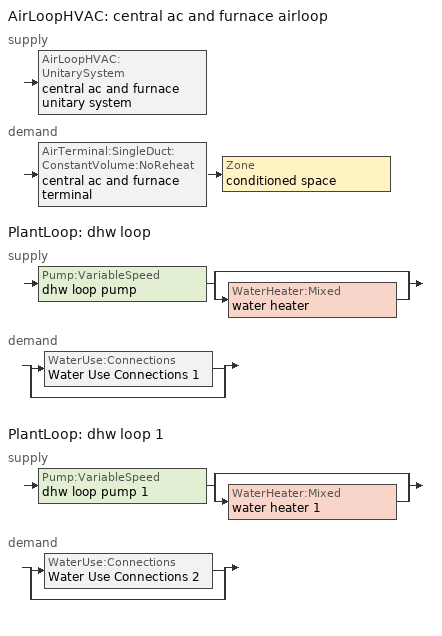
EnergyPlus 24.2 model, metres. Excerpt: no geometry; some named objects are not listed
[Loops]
AirLoopHVAC 'central ac and furnace airloop'
 supply: AirLoopHVAC:UnitarySystem 'central ac and furnace unitary system'
 demand: AirTerminal:SingleDuct:ConstantVolume:NoReheat 'central ac and furnace terminal' > Zone 'conditioned space'
PlantLoop 'dhw loop'
 supply: Pump:VariableSpeed 'dhw loop pump' > split
  | bypass
  | WaterHeater:Mixed 'water heater'
 demand: split
  | WaterUse:Connections 'Water Use Connections 1'
  | bypass
PlantLoop 'dhw loop 1'
 supply: Pump:VariableSpeed 'dhw loop pump 1' > split
  | bypass
  | WaterHeater:Mixed 'water heater 1'
 demand: split
  | WaterUse:Connections 'Water Use Connections 2'
  | bypass
[ZoneControl:Thermostat]
conditioned space Thermostat: Zone or ZoneList=conditioned space; Control Type Schedule=conditioned space Thermostat Schedule; Control 1=conditioned space temperature setpoint; Temperature Difference Between Cutout And Setpoint {deltaC}=0
[ThermostatSetpoint:DualSetpoint]
conditioned space temperature setpoint: Heating Setpoint Temperature Schedule=heating setpoint; Cooling Setpoint Temperature Schedule=cooling setpoint
[AirTerminal:SingleDuct:ConstantVolume:NoReheat]
central ac and furnace terminal: Availability Schedule=Always On Discrete; Maximum Air Flow Rate {m3/s}=1.42717
[AirLoopHVAC:UnitarySystem] Control Type=Load; Controlling Zone or Thermostat Location=conditioned space; Dehumidification Control Type=None; Availability Schedule=Always On Discrete; Fan Placement=BlowThrough; DX Heating Coil Sizing Ratio=1; Use DOAS DX Cooling Coil=No; Minimum Supply Air Temperature {C}=2; Latent Load Control=SensibleOnlyLoadControl; Heating Supply Air Flow Rate Method=SupplyAirFlowRate; No Load Supply Air Flow Rate Method=SupplyAirFlowRate; No Load Supply Air Flow Rate {m3/s}=0; No Load Supply Air Flow Rate Control Set To Low Speed=Yes; Maximum Supply Air Temperature {C}=48.8889; Maximum Outdoor Dry-Bulb Temperature for Supplemental Heater Operation {C}=21; Ancillary On-Cycle Electric Power {W}=0; Ancillary Off-Cycle Electric Power {W}=0
Name | Supply Fan | Supply Air Fan Operating Mode Schedule | Heating Coil | Cooling Supply Air Flow Rate Method | Heating Supply Air Flow Rate {m3/s} | Cooling Coil | Cooling Supply Air Flow Rate {m3/s}
unit heater unitary system | unit heater supply fan | unit heater auto fan schedule | unit heater htg coil | None | 0.00141584
unit heater unitary system 1 | unit heater supply fan 1 | unit heater auto fan schedule 1 | unit heater htg coil 1 | None | 0.00141584
central ac and furnace unitary system | central ac and furnace supply fan | central ac and furnace auto fan schedule | central ac and furnace htg coil | SupplyAirFlowRate | 1.42717 | central ac and furnace clg coil | 0.658367
[Fan:SystemModel] Availability Schedule=Always On Discrete; Speed Control Method=Discrete; Electric Power Minimum Flow Rate Fraction=0.2; Design Pressure Rise {Pa}=500; Motor Efficiency=1; Motor In Air Stream Fraction=1; Design Electric Power Consumption {W}=Autosize; Design Power Sizing Method=PowerPerFlow; Electric Power Per Unit Flow Rate Per Unit Pressure {W/((m3/s)-Pa)}=1.66667; Fan Total Efficiency=0.7; Motor Loss Radiative Fraction=0
Name | Design Maximum Air Flow Rate {m3/s} | Electric Power Per Unit Flow Rate {W/(m3/s)} | Number of Speeds | Speed Flow Fraction 1 | Speed Electric Power Fraction 1 | Speed Flow Fraction 2 | Speed Electric Power Fraction 2
unit heater supply fan; unit heater supply fan 1 | 0.00141584 | 1e-06 | 1 | 1 | 1
central ac and furnace supply fan | 1.42717 | 1059.44 | 2 | 0.46131 | 0.09817 | 1 | 1
[Coil:Heating:Fuel] Availability Schedule=Always On Discrete; On Cycle Parasitic Electric Load {W}=0
Name | Fuel Type | Burner Efficiency | Nominal Capacity {W} | Off Cycle Parasitic Fuel Load {W}
unit heater htg coil | OtherFuel1 | 0.3 | 0.293071 | 0
unit heater htg coil 1 | NaturalGas | 0.56 | 0.293071 | 0
central ac and furnace htg coil | NaturalGas | 0.76 | 43400 | 292.825
[Zone equipment]
conditioned space: central ac and furnace terminal, unit heater unitary system, unit heater unitary system 1
[AirLoopHVAC]
central ac and furnace airloop: Design Supply Air Flow Rate {m3/s}=1.42717; Design Return Air Flow Fraction of Supply Air Flow=1
[Sizing:System]
central ac and furnace airloop: Type of Load to Size On=Sensible; Design Outdoor Air Flow Rate {m3/s}=Autosize; Central Heating Maximum System Air Flow Ratio=0.3; Preheat Design Temperature {C}=7; Preheat Design Humidity Ratio {kgWater/kgDryAir}=0.008; Precool Design Temperature {C}=12.8; Precool Design Humidity Ratio {kgWater/kgDryAir}=0.008; Central Cooling Design Supply Air Temperature {C}=12.8; Central Heating Design Supply Air Temperature {C}=16.7; Type of Zone Sum to Use=NonCoincident; 100% Outdoor Air in Cooling=Yes; 100% Outdoor Air in Heating=Yes; Central Cooling Design Supply Air Humidity Ratio {kgWater/kgDryAir}=0.0085; Central Heating Design Supply Air Humidity Ratio {kgWater/kgDryAir}=0.008; Cooling Supply Air Flow Rate Method=DesignDay; Cooling Supply Air Flow Rate {m3/s}=0; Cooling Supply Air Flow Rate Per Floor Area {m3/s-m2}=0.00996765; Cooling Fraction of Autosized Cooling Supply Air Flow Rate=1; Cooling Supply Air Flow Rate Per Unit Cooling Capacity {m3/s-W}=3.94755e-05; Heating Supply Air Flow Rate Method=DesignDay; Heating Supply Air Flow Rate {m3/s}=0; Heating Supply Air Flow Rate Per Floor Area {m3/s-m2}=0.00996765; Heating Fraction of Autosized Heating Supply Air Flow Rate=1; Heating Fraction of Autosized Cooling Supply Air Flow Rate=1; Heating Supply Air Flow Rate Per Unit Heating Capacity {m3/s-W}=3.15882e-05; System Outdoor Air Method=ZoneSum; Zone Maximum Outdoor Air Fraction=1; Cooling Design Capacity Method=CoolingDesignCapacity; Cooling Design Capacity {W}=Autosize; Cooling Design Capacity Per Floor Area {W/m2}=234.7; Fraction of Autosized Cooling Design Capacity=1; Heating Design Capacity Method=HeatingDesignCapacity; Heating Design Capacity {W}=Autosize; Heating Design Capacity Per Floor Area {W/m2}=157; Fraction of Autosized Heating Design Capacity=1; Central Cooling Capacity Control Method=OnOff; Occupant Diversity=Autosize
[AvailabilityManager:Scheduled]
central ac and furnace airloop Availability Manager: Schedule=Always On Discrete
[Coil:Cooling:DX:SingleSpeed]
central ac and furnace clg coil: Availability Schedule=Always On Discrete; Gross Rated Total Cooling Capacity {W}=12611.7; Gross Rated Sensible Heat Ratio=0.759906; Gross Rated Cooling COP {W/W}=2.9626; Rated Air Flow Rate {m3/s}=0.648975; Rated Evaporator Fan Power Per Volume Flow Rate 2017 {W/(m3/s)}=773.3; Rated Evaporator Fan Power Per Volume Flow Rate 2023 {W/(m3/s)}=934.4; Total Cooling Capacity Function of Temperature Curve=Cool-CAP-fT1; Total Cooling Capacity Function of Flow Fraction Curve=Cool-CAP-fFF1; Energy Input Ratio Function of Temperature Curve=Cool-EIR-fT1; Energy Input Ratio Function of Flow Fraction Curve=Cool-EIR-fFF1; Part Load Fraction Correlation Curve=Cool-PLF-fPLR1; Minimum Outdoor Dry-Bulb Temperature for Compressor Operation {C}=-25; Nominal Time for Condensate Removal to Begin {s}=1000; Ratio of Initial Moisture Evaporation Rate and Steady State Latent Capacity=1.5; Maximum Cycling Rate {cycles/hr}=3; Latent Capacity Time Constant {s}=45; Condenser Type=AirCooled; Evaporative Condenser Effectiveness=0.9; Evaporative Condenser Air Flow Rate {m3/s}=Autosize; Evaporative Condenser Pump Rated Power Consumption {W}=Autosize; Crankcase Heater Capacity {W}=50; Maximum Outdoor Dry-Bulb Temperature for Crankcase Heater Operation {C}=10; Basin Heater Capacity {W/K}=0; Basin Heater Setpoint Temperature {C}=2
[PlantLoop] Fluid Type=Water; Maximum Loop Temperature {C}=100; Minimum Loop Temperature {C}=0; Maximum Loop Flow Rate {m3/s}=0.01; Minimum Loop Flow Rate {m3/s}=0; Plant Loop Volume {m3}=0.003; Load Distribution Scheme=Optimal; Plant Loop Demand Calculation Scheme=SingleSetpoint; Common Pipe Simulation=None
Name | Plant Equipment Operation Scheme
dhw loop | dhw loop Operation Schemes
dhw loop 1 | dhw loop 1 Operation Schemes
[Sizing:Plant] Loop Type=Heating; Design Loop Exit Temperature {C}=56; Loop Design Temperature Difference {deltaC}=5.55556; Sizing Option=NonCoincident; Zone Timesteps in Averaging Window=1; Coincident Sizing Factor Mode=None
dhw loop; dhw loop 1
[Pump:VariableSpeed] Design Maximum Flow Rate {m3/s}=0.01; Design Pump Head {Pa}=1; Design Power Consumption {W}=0; Motor Efficiency=0.85; Fraction of Motor Inefficiencies to Fluid Stream=0; Coefficient 1 of the Part Load Performance Curve=0; Coefficient 2 of the Part Load Performance Curve=1; Coefficient 3 of the Part Load Performance Curve=0; Coefficient 4 of the Part Load Performance Curve=0; Design Minimum Flow Rate {m3/s}=0; Pump Control Type=Intermittent; Skin Loss Radiative Fraction=0.5; Design Power Sizing Method=PowerPerFlowPerPressure; Design Electric Power per Unit Flow Rate {W/(m3/s)}=348701.1; Design Shaft Power per Unit Flow Rate per Unit Head {W/((m3/s)-Pa)}=1.28205; Design Minimum Flow Rate Fraction=0
dhw loop pump; dhw loop pump 1
[WaterHeater:Mixed] Tank Volume {m3}=0.143846; Deadband Temperature Difference {deltaC}=2; Maximum Temperature Limit {C}=99; Heater Control Type=Cycle; Heater Maximum Capacity {W}=10550.6; Heater Minimum Capacity {W}=0; Heater Ignition Minimum Flow Rate {m3/s}=0; Heater Ignition Delay {s}=0; Heater Fuel Type=NaturalGas; Heater Thermal Efficiency=0.765834; Off Cycle Parasitic Fuel Consumption Rate {W}=0; Off Cycle Parasitic Fuel Type=Electricity; Off Cycle Parasitic Heat Fraction to Tank=0; On Cycle Parasitic Fuel Consumption Rate {W}=0; On Cycle Parasitic Fuel Type=Electricity; On Cycle Parasitic Heat Fraction to Tank=0; Ambient Temperature Indicator=Zone; Ambient Temperature Zone=conditioned space; Off Cycle Loss Coefficient to Ambient Temperature {W/K}=5.10624; Off Cycle Loss Fraction to Zone=0.64; On Cycle Loss Coefficient to Ambient Temperature {W/K}=5.10624; On Cycle Loss Fraction to Zone=1; Use Side Effectiveness=1; Source Side Effectiveness=1; Use Side Design Flow Rate {m3/s}=Autosize; Source Side Design Flow Rate {m3/s}=Autosize; Indirect Water Heating Recovery Time {hr}=1.5; Source Side Flow Control Mode=IndirectHeatPrimarySetpoint
Name | Setpoint Temperature Schedule
water heater | water heater setpoint
water heater 1 | water heater setpoint 1
[WaterHeater:Sizing] Design Mode=PeakDraw; Time Storage Can Meet Peak Draw {hr}=0.538503; Time for Tank Recovery {hr}=0; Nominal Tank Volume for Autosizing Plant Connections {m3}=1
water heater; water heater 1
[SetpointManager:Scheduled] Control Variable=Temperature
Name | Schedule
Setpoint Manager Scheduled 1 | dhw temp
Setpoint Manager Scheduled 2 | dhw temp 1
[WaterUse:Connections] Drain Water Heat Exchanger Type=None; Drain Water Heat Exchanger Destination=Plant
Name | Water Use Equipment Name 1 | Water Use Equipment Name 2 | Water Use Equipment Name 3 | Water Use Equipment Name 4
Water Use Connections 1 | dhw fixtures | dhw distribution waste | clothes washer | dishwasher
Water Use Connections 2 | dhw fixtures 1 | dhw distribution waste 1 | clothes washer 1 | dishwasher 1
[WaterUse:Equipment]
Name | Peak Flow Rate {m3/s} | Flow Rate Fraction Schedule | Target Temperature Schedule
dhw fixtures | 3.31327e-06 | dhw fixtures schedule | mixed water temperature schedule
dhw distribution waste | 1.00444e-06 | dhw fixtures schedule | mixed water temperature schedule
clothes washer | 7.27439e-07 | clothes washer schedule
dishwasher | 2.18154e-07 | dishwasher schedule
dhw fixtures 1 | 1.10442e-06 | dhw fixtures schedule | mixed water temperature schedule
dhw distribution waste 1 | 3.34814e-07 | dhw fixtures schedule | mixed water temperature schedule
clothes washer 1 | 2.4248e-07 | clothes washer schedule
dishwasher 1 | 7.27179e-08 | dishwasher schedule
[PlantEquipmentOperationSchemes] Control Scheme Object Type 1=PlantEquipmentOperation:HeatingLoad; Control Scheme Schedule Name 1=Always On Discrete
Name | Control Scheme Name 1
dhw loop Operation Schemes | dhw loop Heating Operation Scheme
dhw loop 1 Operation Schemes | dhw loop 1 Heating Operation Scheme
[PlantEquipmentOperation:HeatingLoad] Load Range Lower Limit 1 {W}=0; Load Range Upper Limit 1 {W}=1000000000
Name | Range Equipment List Name 1
dhw loop Heating Operation Scheme | dhw loop Heating Equipment List
dhw loop 1 Heating Operation Scheme | dhw loop 1 Heating Equipment List
[PlantEquipmentList]
dhw loop Heating Equipment List: WaterHeater:Mixed, water heater
dhw loop 1 Heating Equipment List: WaterHeater:Mixed, water heater 1
[EnergyManagementSystem:GlobalVariable]
central_ac_and_furnace_airloop_Fan_RTF
infil_program_Qfan
infil_program_Qinf
natural_vent_program_Qnv
natural_vent_program_Qwhf
[EnergyManagementSystem:InternalVariable]
central_ac_and_furnace_airloop_max_sup_fan_mfr: Internal Data Index Key=central ac and furnace supply fan; Internal Data Type=Fan Maximum Mass Flow Rate
[EnergyManagementSystem:Sensor]
Name | Output:Variable or Output:Meter Index Key | Output:Variable or Output:Meter
airflow_gain | infil flow | Infiltration Sensible Heat Gain Energy
airflow_gain_1 | natural vent flow | Infiltration Sensible Heat Gain Energy
airflow_gain_2 | whole house fan flow | Infiltration Sensible Heat Gain Energy
airflow_loss | infil flow | Infiltration Sensible Heat Loss Energy
airflow_loss_1 | natural vent flow | Infiltration Sensible Heat Loss Energy
airflow_loss_2 | whole house fan flow | Infiltration Sensible Heat Loss Energy
central_ac_and_furnace_airloop_Fan_RTF_s | central ac and furnace supply fan | Fan Runtime Fraction Speed 1
central_ac_and_furnace_airloop_Fan_RTF_s_1 | central ac and furnace supply fan | Fan Runtime Fraction Speed 2
central_ac_and_furnace_clg_coil_s | central ac and furnace clg coil | Cooling Coil Total Cooling Energy
central_ac_and_furnace_htg_coil_s | central ac and furnace htg coil | Heating Coil Heating Energy
central_ac_and_furnace_supply_fan_s; central_ac_and_furnace_supply_fan_s_1 | central ac and furnace supply fan | Fan Electricity Energy
clg_load_cond |  | Cooling:EnergyTransfer:Zone:CONDITIONED SPACE
clg_sp_s; clg_sp_s_1 | cooling setpoint | Schedule Value
clothes_dryer_exhaust_0_sch_s | clothes dryer exhaust 0 schedule | Schedule Value
conditioned_space_clg_unmet_s | conditioned space | Zone Cooling Setpoint Not Met Time
conditioned_space_htg_unmet_s | conditioned space | Zone Heating Setpoint Not Met Time
cool_season | cooling season schedule | Schedule Value
dhw_loss | water heater | Water Heater Heat Loss Energy
dhw_loss_1 | water heater 1 | Water Heater Heat Loss Energy
dhw_rtf | water heater | Water Heater Runtime Fraction
dhw_rtf_1 | water heater 1 | Water Heater Runtime Fraction
fridge_tin_s; tin_s; tin_s_1 | conditioned space | Zone Mean Air Temperature
htg_load_cond |  | Heating:EnergyTransfer:Zone:CONDITIONED SPACE
htg_sp_s; htg_sp_s_1 | heating setpoint | Schedule Value
ig_ee_conv | clothes dryer | Electric Equipment Convective Heating Energy
ig_ee_conv_1 | clothes washer | Electric Equipment Convective Heating Energy
ig_ee_conv_2 | cooking range | Electric Equipment Convective Heating Energy
ig_ee_conv_3 | dishwasher | Electric Equipment Convective Heating Energy
ig_ee_conv_4 | fridge | Electric Equipment Convective Heating Energy
ig_ee_conv_5 | misc plug loads | Electric Equipment Convective Heating Energy
ig_ee_conv_6 | whole house fan | Electric Equipment Convective Heating Energy
ig_ee_rad | clothes dryer | Electric Equipment Radiant Heating Energy
ig_ee_rad_1 | clothes washer | Electric Equipment Radiant Heating Energy
ig_ee_rad_2 | cooking range | Electric Equipment Radiant Heating Energy
ig_ee_rad_3 | dishwasher | Electric Equipment Radiant Heating Energy
ig_ee_rad_4 | fridge | Electric Equipment Radiant Heating Energy
ig_ee_rad_5 | misc plug loads | Electric Equipment Radiant Heating Energy
ig_ee_rad_6 | whole house fan | Electric Equipment Radiant Heating Energy
ig_lgt_conv | interior lighting | Lights Convective Heating Energy
ig_lgt_rad | interior lighting | Lights Radiant Heating Energy
ig_lgt_vis | interior lighting | Lights Visible Radiation Heating Energy
ig_oe_conv | clothes dryer 1 | Other Equipment Convective Heating Energy
ig_oe_conv_1 | cooking range 1 | Other Equipment Convective Heating Energy
ig_oe_conv_2 | general water use latent | Other Equipment Convective Heating Energy
ig_oe_conv_3 | general water use sensible | Other Equipment Convective Heating Energy
ig_oe_conv_4 | water heater energy adjustment1 | Other Equipment Convective Heating Energy
ig_oe_conv_5 | water heater energy adjustment2 | Other Equipment Convective Heating Energy
ig_oe_rad | clothes dryer 1 | Other Equipment Radiant Heating Energy
ig_oe_rad_1 | cooking range 1 | Other Equipment Radiant Heating Energy
ig_oe_rad_2 | general water use latent | Other Equipment Radiant Heating Energy
ig_oe_rad_3 | general water use sensible | Other Equipment Radiant Heating Energy
ig_oe_rad_4 | water heater energy adjustment1 | Other Equipment Radiant Heating Energy
ig_oe_rad_5 | water heater energy adjustment2 | Other Equipment Radiant Heating Energy
ig_ppl_conv | occupants | People Convective Heating Energy
ig_ppl_rad | occupants | People Radiant Heating Energy
im_conv | furniture mass conditioned space 1 | Surface Inside Face Convection Heat Gain Energy
im_conv_1 | partition wall mass | Surface Inside Face Convection Heat Gain Energy
im_ig | furniture mass conditioned space 1 | Surface Inside Face Internal Gains Radiation Heat Gain Energy
im_ig_1 | partition wall mass | Surface Inside Face Internal Gains Radiation Heat Gain Energy
im_lgt | furniture mass conditioned space 1 | Surface Inside Face Lights Radiation Heat Gain Energy
im_lgt_1 | partition wall mass | Surface Inside Face Lights Radiation Heat Gain Energy
im_sol | furniture mass conditioned space 1 | Surface Inside Face Solar Radiation Heat Gain Energy
im_sol_1 | partition wall mass | Surface Inside Face Solar Radiation Heat Gain Energy
im_surf | furniture mass conditioned space 1 | Surface Inside Face Net Surface Thermal Radiation Heat Gain Energy
im_surf_1 | partition wall mass | Surface Inside Face Net Surface Thermal Radiation Heat Gain Energy
mech_vent_bath_fan_0_sch_s | mech vent bath fan 0 schedule | Schedule Value
mech_vent_bath_fan_1_sch_s | mech vent bath fan 1 schedule | Schedule Value
mech_vent_range_fan_0_sch_s | mech vent range fan 0 schedule | Schedule Value
mv_conv | mech vent bath fan 0 | Electric Equipment Convective Heating Energy
mv_conv_1 | mech vent bath fan 1 | Electric Equipment Convective Heating Energy
mv_conv_2 | mech vent house fan | Electric Equipment Convective Heating Energy
mv_conv_3 | mech vent house fan cfis | Electric Equipment Convective Heating Energy
mv_conv_4 | mech vent range fan 0 | Electric Equipment Convective Heating Energy
mv_conv_5 | mech vent house fan latent load | Other Equipment Convective Heating Energy
mv_conv_6 | mech vent house fan sensible load | Other Equipment Convective Heating Energy
mv_rad | mech vent bath fan 0 | Electric Equipment Radiant Heating Energy
mv_rad_1 | mech vent bath fan 1 | Electric Equipment Radiant Heating Energy
mv_rad_2 | mech vent house fan | Electric Equipment Radiant Heating Energy
mv_rad_3 | mech vent house fan cfis | Electric Equipment Radiant Heating Energy
mv_rad_4 | mech vent range fan 0 | Electric Equipment Radiant Heating Energy
mv_rad_5 | mech vent house fan latent load | Other Equipment Radiant Heating Energy
mv_rad_6 | mech vent house fan sensible load | Other Equipment Radiant Heating Energy
natural_vent_s | natural vent schedule | Schedule Value
out_pb_s |  | Site Outdoor Air Barometric Pressure
out_wt_s |  | Site Outdoor Air Humidity Ratio
site_vw_s |  | Site Wind Speed
ss_back_out | Window1 | Surface Window Shortwave from Zone Back Out Window Heat Transfer Rate
ss_back_out_1 | Window10 | Surface Window Shortwave from Zone Back Out Window Heat Transfer Rate
ss_back_out_10 | Window22 | Surface Window Shortwave from Zone Back Out Window Heat Transfer Rate
ss_back_out_11 | Window23 | Surface Window Shortwave from Zone Back Out Window Heat Transfer Rate
ss_back_out_12 | Window25 | Surface Window Shortwave from Zone Back Out Window Heat Transfer Rate
ss_back_out_13 | Window27 | Surface Window Shortwave from Zone Back Out Window Heat Transfer Rate
ss_back_out_14 | Window28 | Surface Window Shortwave from Zone Back Out Window Heat Transfer Rate
ss_back_out_15 | Window29 | Surface Window Shortwave from Zone Back Out Window Heat Transfer Rate
ss_back_out_16 | Window3 | Surface Window Shortwave from Zone Back Out Window Heat Transfer Rate
ss_back_out_17 | Window30 | Surface Window Shortwave from Zone Back Out Window Heat Transfer Rate
ss_back_out_18 | Window31 | Surface Window Shortwave from Zone Back Out Window Heat Transfer Rate
ss_back_out_19 | Window32 | Surface Window Shortwave from Zone Back Out Window Heat Transfer Rate
ss_back_out_2 | Window11 | Surface Window Shortwave from Zone Back Out Window Heat Transfer Rate
ss_back_out_20 | Window33 | Surface Window Shortwave from Zone Back Out Window Heat Transfer Rate
ss_back_out_21 | Window34 | Surface Window Shortwave from Zone Back Out Window Heat Transfer Rate
ss_back_out_22 | Window36 | Surface Window Shortwave from Zone Back Out Window Heat Transfer Rate
ss_back_out_23 | Window37 | Surface Window Shortwave from Zone Back Out Window Heat Transfer Rate
ss_back_out_24 | Window38 | Surface Window Shortwave from Zone Back Out Window Heat Transfer Rate
ss_back_out_25 | Window4 | Surface Window Shortwave from Zone Back Out Window Heat Transfer Rate
ss_back_out_26 | Window40 | Surface Window Shortwave from Zone Back Out Window Heat Transfer Rate
ss_back_out_27 | Window42 | Surface Window Shortwave from Zone Back Out Window Heat Transfer Rate
ss_back_out_28 | Window44 | Surface Window Shortwave from Zone Back Out Window Heat Transfer Rate
ss_back_out_29 | Window45 | Surface Window Shortwave from Zone Back Out Window Heat Transfer Rate
ss_back_out_3 | Window14 | Surface Window Shortwave from Zone Back Out Window Heat Transfer Rate
ss_back_out_30 | Window47 | Surface Window Shortwave from Zone Back Out Window Heat Transfer Rate
ss_back_out_31 | Window48 | Surface Window Shortwave from Zone Back Out Window Heat Transfer Rate
ss_back_out_32 | Window49 | Surface Window Shortwave from Zone Back Out Window Heat Transfer Rate
ss_back_out_33 | Window5 | Surface Window Shortwave from Zone Back Out Window Heat Transfer Rate
ss_back_out_34 | Window50 | Surface Window Shortwave from Zone Back Out Window Heat Transfer Rate
ss_back_out_35 | Window7 | Surface Window Shortwave from Zone Back Out Window Heat Transfer Rate
ss_back_out_36 | Window8 | Surface Window Shortwave from Zone Back Out Window Heat Transfer Rate
ss_back_out_37 | Window9 | Surface Window Shortwave from Zone Back Out Window Heat Transfer Rate
ss_back_out_4 | Window15 | Surface Window Shortwave from Zone Back Out Window Heat Transfer Rate
ss_back_out_5 | Window16 | Surface Window Shortwave from Zone Back Out Window Heat Transfer Rate
ss_back_out_6 | Window17 | Surface Window Shortwave from Zone Back Out Window Heat Transfer Rate
ss_back_out_7 | Window18 | Surface Window Shortwave from Zone Back Out Window Heat Transfer Rate
ss_back_out_8 | Window19 | Surface Window Shortwave from Zone Back Out Window Heat Transfer Rate
ss_back_out_9 | Window21 | Surface Window Shortwave from Zone Back Out Window Heat Transfer Rate
ss_conv | Door1 | Surface Inside Face Convection Heat Gain Energy
ss_conv_1 | Window1 | Surface Inside Face Convection Heat Gain Energy
ss_conv_10 | Window21 | Surface Inside Face Convection Heat Gain Energy
ss_conv_11 | Window22 | Surface Inside Face Convection Heat Gain Energy
ss_conv_12 | Window23 | Surface Inside Face Convection Heat Gain Energy
ss_conv_13 | Window25 | Surface Inside Face Convection Heat Gain Energy
ss_conv_14 | Window27 | Surface Inside Face Convection Heat Gain Energy
ss_conv_15 | Window28 | Surface Inside Face Convection Heat Gain Energy
ss_conv_16 | Window29 | Surface Inside Face Convection Heat Gain Energy
ss_conv_17 | Window3 | Surface Inside Face Convection Heat Gain Energy
ss_conv_18 | Window30 | Surface Inside Face Convection Heat Gain Energy
ss_conv_19 | Window31 | Surface Inside Face Convection Heat Gain Energy
ss_conv_2 | Window10 | Surface Inside Face Convection Heat Gain Energy
ss_conv_20 | Window32 | Surface Inside Face Convection Heat Gain Energy
ss_conv_21 | Window33 | Surface Inside Face Convection Heat Gain Energy
ss_conv_22 | Window34 | Surface Inside Face Convection Heat Gain Energy
ss_conv_23 | Window36 | Surface Inside Face Convection Heat Gain Energy
ss_conv_24 | Window37 | Surface Inside Face Convection Heat Gain Energy
ss_conv_25 | Window38 | Surface Inside Face Convection Heat Gain Energy
ss_conv_26 | Window4 | Surface Inside Face Convection Heat Gain Energy
ss_conv_27 | Window40 | Surface Inside Face Convection Heat Gain Energy
ss_conv_28 | Window42 | Surface Inside Face Convection Heat Gain Energy
ss_conv_29 | Window44 | Surface Inside Face Convection Heat Gain Energy
ss_conv_3 | Window11 | Surface Inside Face Convection Heat Gain Energy
ss_conv_30 | Window45 | Surface Inside Face Convection Heat Gain Energy
ss_conv_31 | Window47 | Surface Inside Face Convection Heat Gain Energy
ss_conv_32 | Window48 | Surface Inside Face Convection Heat Gain Energy
ss_conv_33 | Window49 | Surface Inside Face Convection Heat Gain Energy
ss_conv_34 | Window5 | Surface Inside Face Convection Heat Gain Energy
ss_conv_35 | Window50 | Surface Inside Face Convection Heat Gain Energy
ss_conv_36 | Window7 | Surface Inside Face Convection Heat Gain Energy
ss_conv_37 | Window8 | Surface Inside Face Convection Heat Gain Energy
ss_conv_38 | Window9 | Surface Inside Face Convection Heat Gain Energy
ss_conv_4 | Window14 | Surface Inside Face Convection Heat Gain Energy
ss_conv_5 | Window15 | Surface Inside Face Convection Heat Gain Energy
ss_conv_6 | Window16 | Surface Inside Face Convection Heat Gain Energy
ss_conv_7 | Window17 | Surface Inside Face Convection Heat Gain Energy
ss_conv_8 | Window18 | Surface Inside Face Convection Heat Gain Energy
ss_conv_9 | Window19 | Surface Inside Face Convection Heat Gain Energy
ss_ig | Door1 | Surface Inside Face Internal Gains Radiation Heat Gain Energy
ss_ig_1 | Window1 | Surface Inside Face Internal Gains Radiation Heat Gain Energy
ss_ig_10 | Window21 | Surface Inside Face Internal Gains Radiation Heat Gain Energy
ss_ig_11 | Window22 | Surface Inside Face Internal Gains Radiation Heat Gain Energy
ss_ig_12 | Window23 | Surface Inside Face Internal Gains Radiation Heat Gain Energy
ss_ig_13 | Window25 | Surface Inside Face Internal Gains Radiation Heat Gain Energy
ss_ig_14 | Window27 | Surface Inside Face Internal Gains Radiation Heat Gain Energy
ss_ig_15 | Window28 | Surface Inside Face Internal Gains Radiation Heat Gain Energy
ss_ig_16 | Window29 | Surface Inside Face Internal Gains Radiation Heat Gain Energy
ss_ig_17 | Window3 | Surface Inside Face Internal Gains Radiation Heat Gain Energy
ss_ig_18 | Window30 | Surface Inside Face Internal Gains Radiation Heat Gain Energy
ss_ig_19 | Window31 | Surface Inside Face Internal Gains Radiation Heat Gain Energy
ss_ig_2 | Window10 | Surface Inside Face Internal Gains Radiation Heat Gain Energy
ss_ig_20 | Window32 | Surface Inside Face Internal Gains Radiation Heat Gain Energy
ss_ig_21 | Window33 | Surface Inside Face Internal Gains Radiation Heat Gain Energy
ss_ig_22 | Window34 | Surface Inside Face Internal Gains Radiation Heat Gain Energy
ss_ig_23 | Window36 | Surface Inside Face Internal Gains Radiation Heat Gain Energy
ss_ig_24 | Window37 | Surface Inside Face Internal Gains Radiation Heat Gain Energy
ss_ig_25 | Window38 | Surface Inside Face Internal Gains Radiation Heat Gain Energy
ss_ig_26 | Window4 | Surface Inside Face Internal Gains Radiation Heat Gain Energy
ss_ig_27 | Window40 | Surface Inside Face Internal Gains Radiation Heat Gain Energy
ss_ig_28 | Window42 | Surface Inside Face Internal Gains Radiation Heat Gain Energy
ss_ig_29 | Window44 | Surface Inside Face Internal Gains Radiation Heat Gain Energy
ss_ig_3 | Window11 | Surface Inside Face Internal Gains Radiation Heat Gain Energy
ss_ig_30 | Window45 | Surface Inside Face Internal Gains Radiation Heat Gain Energy
ss_ig_31 | Window47 | Surface Inside Face Internal Gains Radiation Heat Gain Energy
ss_ig_32 | Window48 | Surface Inside Face Internal Gains Radiation Heat Gain Energy
ss_ig_33 | Window49 | Surface Inside Face Internal Gains Radiation Heat Gain Energy
ss_ig_34 | Window5 | Surface Inside Face Internal Gains Radiation Heat Gain Energy
ss_ig_35 | Window50 | Surface Inside Face Internal Gains Radiation Heat Gain Energy
ss_ig_36 | Window7 | Surface Inside Face Internal Gains Radiation Heat Gain Energy
ss_ig_37 | Window8 | Surface Inside Face Internal Gains Radiation Heat Gain Energy
ss_ig_38 | Window9 | Surface Inside Face Internal Gains Radiation Heat Gain Energy
ss_ig_4 | Window14 | Surface Inside Face Internal Gains Radiation Heat Gain Energy
ss_ig_5 | Window15 | Surface Inside Face Internal Gains Radiation Heat Gain Energy
ss_ig_6 | Window16 | Surface Inside Face Internal Gains Radiation Heat Gain Energy
ss_ig_7 | Window17 | Surface Inside Face Internal Gains Radiation Heat Gain Energy
ss_ig_8 | Window18 | Surface Inside Face Internal Gains Radiation Heat Gain Energy
ss_ig_9 | Window19 | Surface Inside Face Internal Gains Radiation Heat Gain Energy
ss_lgt | Door1 | Surface Inside Face Lights Radiation Heat Gain Energy
ss_sol | Door1 | Surface Inside Face Solar Radiation Heat Gain Energy
ss_surf | Door1 | Surface Inside Face Net Surface Thermal Radiation Heat Gain Energy
ss_surf_1 | Window1 | Surface Inside Face Net Surface Thermal Radiation Heat Gain Energy
ss_surf_10 | Window21 | Surface Inside Face Net Surface Thermal Radiation Heat Gain Energy
ss_surf_11 | Window22 | Surface Inside Face Net Surface Thermal Radiation Heat Gain Energy
ss_surf_12 | Window23 | Surface Inside Face Net Surface Thermal Radiation Heat Gain Energy
ss_surf_13 | Window25 | Surface Inside Face Net Surface Thermal Radiation Heat Gain Energy
ss_surf_14 | Window27 | Surface Inside Face Net Surface Thermal Radiation Heat Gain Energy
ss_surf_15 | Window28 | Surface Inside Face Net Surface Thermal Radiation Heat Gain Energy
ss_surf_16 | Window29 | Surface Inside Face Net Surface Thermal Radiation Heat Gain Energy
ss_surf_17 | Window3 | Surface Inside Face Net Surface Thermal Radiation Heat Gain Energy
ss_surf_18 | Window30 | Surface Inside Face Net Surface Thermal Radiation Heat Gain Energy
ss_surf_19 | Window31 | Surface Inside Face Net Surface Thermal Radiation Heat Gain Energy
ss_surf_2 | Window10 | Surface Inside Face Net Surface Thermal Radiation Heat Gain Energy
ss_surf_20 | Window32 | Surface Inside Face Net Surface Thermal Radiation Heat Gain Energy
ss_surf_21 | Window33 | Surface Inside Face Net Surface Thermal Radiation Heat Gain Energy
ss_surf_22 | Window34 | Surface Inside Face Net Surface Thermal Radiation Heat Gain Energy
ss_surf_23 | Window36 | Surface Inside Face Net Surface Thermal Radiation Heat Gain Energy
ss_surf_24 | Window37 | Surface Inside Face Net Surface Thermal Radiation Heat Gain Energy
ss_surf_25 | Window38 | Surface Inside Face Net Surface Thermal Radiation Heat Gain Energy
ss_surf_26 | Window4 | Surface Inside Face Net Surface Thermal Radiation Heat Gain Energy
ss_surf_27 | Window40 | Surface Inside Face Net Surface Thermal Radiation Heat Gain Energy
ss_surf_28 | Window42 | Surface Inside Face Net Surface Thermal Radiation Heat Gain Energy
ss_surf_29 | Window44 | Surface Inside Face Net Surface Thermal Radiation Heat Gain Energy
ss_surf_3 | Window11 | Surface Inside Face Net Surface Thermal Radiation Heat Gain Energy
ss_surf_30 | Window45 | Surface Inside Face Net Surface Thermal Radiation Heat Gain Energy
ss_surf_31 | Window47 | Surface Inside Face Net Surface Thermal Radiation Heat Gain Energy
ss_surf_32 | Window48 | Surface Inside Face Net Surface Thermal Radiation Heat Gain Energy
ss_surf_33 | Window49 | Surface Inside Face Net Surface Thermal Radiation Heat Gain Energy
ss_surf_34 | Window5 | Surface Inside Face Net Surface Thermal Radiation Heat Gain Energy
ss_surf_35 | Window50 | Surface Inside Face Net Surface Thermal Radiation Heat Gain Energy
ss_surf_36 | Window7 | Surface Inside Face Net Surface Thermal Radiation Heat Gain Energy
ss_surf_37 | Window8 | Surface Inside Face Net Surface Thermal Radiation Heat Gain Energy
ss_surf_38 | Window9 | Surface Inside Face Net Surface Thermal Radiation Heat Gain Energy
ss_surf_4 | Window14 | Surface Inside Face Net Surface Thermal Radiation Heat Gain Energy
ss_surf_5 | Window15 | Surface Inside Face Net Surface Thermal Radiation Heat Gain Energy
ss_surf_6 | Window16 | Surface Inside Face Net Surface Thermal Radiation Heat Gain Energy
ss_surf_7 | Window17 | Surface Inside Face Net Surface Thermal Radiation Heat Gain Energy
ss_surf_8 | Window18 | Surface Inside Face Net Surface Thermal Radiation Heat Gain Energy
ss_surf_9 | Window19 | Surface Inside Face Net Surface Thermal Radiation Heat Gain Energy
ss_trans_in | Window1 | Surface Window Transmitted Solar Radiation Rate
ss_trans_in_1 | Window10 | Surface Window Transmitted Solar Radiation Rate
ss_trans_in_10 | Window22 | Surface Window Transmitted Solar Radiation Rate
ss_trans_in_11 | Window23 | Surface Window Transmitted Solar Radiation Rate
ss_trans_in_12 | Window25 | Surface Window Transmitted Solar Radiation Rate
ss_trans_in_13 | Window27 | Surface Window Transmitted Solar Radiation Rate
ss_trans_in_14 | Window28 | Surface Window Transmitted Solar Radiation Rate
ss_trans_in_15 | Window29 | Surface Window Transmitted Solar Radiation Rate
ss_trans_in_16 | Window3 | Surface Window Transmitted Solar Radiation Rate
ss_trans_in_17 | Window30 | Surface Window Transmitted Solar Radiation Rate
ss_trans_in_18 | Window31 | Surface Window Transmitted Solar Radiation Rate
ss_trans_in_19 | Window32 | Surface Window Transmitted Solar Radiation Rate
ss_trans_in_2 | Window11 | Surface Window Transmitted Solar Radiation Rate
ss_trans_in_20 | Window33 | Surface Window Transmitted Solar Radiation Rate
ss_trans_in_21 | Window34 | Surface Window Transmitted Solar Radiation Rate
ss_trans_in_22 | Window36 | Surface Window Transmitted Solar Radiation Rate
ss_trans_in_23 | Window37 | Surface Window Transmitted Solar Radiation Rate
ss_trans_in_24 | Window38 | Surface Window Transmitted Solar Radiation Rate
ss_trans_in_25 | Window4 | Surface Window Transmitted Solar Radiation Rate
ss_trans_in_26 | Window40 | Surface Window Transmitted Solar Radiation Rate
ss_trans_in_27 | Window42 | Surface Window Transmitted Solar Radiation Rate
ss_trans_in_28 | Window44 | Surface Window Transmitted Solar Radiation Rate
ss_trans_in_29 | Window45 | Surface Window Transmitted Solar Radiation Rate
ss_trans_in_3 | Window14 | Surface Window Transmitted Solar Radiation Rate
ss_trans_in_30 | Window47 | Surface Window Transmitted Solar Radiation Rate
ss_trans_in_31 | Window48 | Surface Window Transmitted Solar Radiation Rate
ss_trans_in_32 | Window49 | Surface Window Transmitted Solar Radiation Rate
ss_trans_in_33 | Window5 | Surface Window Transmitted Solar Radiation Rate
ss_trans_in_34 | Window50 | Surface Window Transmitted Solar Radiation Rate
ss_trans_in_35 | Window7 | Surface Window Transmitted Solar Radiation Rate
ss_trans_in_36 | Window8 | Surface Window Transmitted Solar Radiation Rate
ss_trans_in_37 | Window9 | Surface Window Transmitted Solar Radiation Rate
ss_trans_in_4 | Window15 | Surface Window Transmitted Solar Radiation Rate
ss_trans_in_5 | Window16 | Surface Window Transmitted Solar Radiation Rate
ss_trans_in_6 | Window17 | Surface Window Transmitted Solar Radiation Rate
ss_trans_in_7 | Window18 | Surface Window Transmitted Solar Radiation Rate
ss_trans_in_8 | Window19 | Surface Window Transmitted Solar Radiation Rate
ss_trans_in_9 | Window21 | Surface Window Transmitted Solar Radiation Rate
ss_trans_out | Window1 | Surface Inside Face Initial Transmitted Diffuse Transmitted Out Window Solar Radiation Rate
ss_trans_out_1 | Window10 | Surface Inside Face Initial Transmitted Diffuse Transmitted Out Window Solar Radiation Rate
ss_trans_out_10 | Window22 | Surface Inside Face Initial Transmitted Diffuse Transmitted Out Window Solar Radiation Rate
ss_trans_out_11 | Window23 | Surface Inside Face Initial Transmitted Diffuse Transmitted Out Window Solar Radiation Rate
ss_trans_out_12 | Window25 | Surface Inside Face Initial Transmitted Diffuse Transmitted Out Window Solar Radiation Rate
ss_trans_out_13 | Window27 | Surface Inside Face Initial Transmitted Diffuse Transmitted Out Window Solar Radiation Rate
ss_trans_out_14 | Window28 | Surface Inside Face Initial Transmitted Diffuse Transmitted Out Window Solar Radiation Rate
ss_trans_out_15 | Window29 | Surface Inside Face Initial Transmitted Diffuse Transmitted Out Window Solar Radiation Rate
ss_trans_out_16 | Window3 | Surface Inside Face Initial Transmitted Diffuse Transmitted Out Window Solar Radiation Rate
ss_trans_out_17 | Window30 | Surface Inside Face Initial Transmitted Diffuse Transmitted Out Window Solar Radiation Rate
ss_trans_out_18 | Window31 | Surface Inside Face Initial Transmitted Diffuse Transmitted Out Window Solar Radiation Rate
ss_trans_out_19 | Window32 | Surface Inside Face Initial Transmitted Diffuse Transmitted Out Window Solar Radiation Rate
ss_trans_out_2 | Window11 | Surface Inside Face Initial Transmitted Diffuse Transmitted Out Window Solar Radiation Rate
ss_trans_out_20 | Window33 | Surface Inside Face Initial Transmitted Diffuse Transmitted Out Window Solar Radiation Rate
ss_trans_out_21 | Window34 | Surface Inside Face Initial Transmitted Diffuse Transmitted Out Window Solar Radiation Rate
ss_trans_out_22 | Window36 | Surface Inside Face Initial Transmitted Diffuse Transmitted Out Window Solar Radiation Rate
ss_trans_out_23 | Window37 | Surface Inside Face Initial Transmitted Diffuse Transmitted Out Window Solar Radiation Rate
ss_trans_out_24 | Window38 | Surface Inside Face Initial Transmitted Diffuse Transmitted Out Window Solar Radiation Rate
ss_trans_out_25 | Window4 | Surface Inside Face Initial Transmitted Diffuse Transmitted Out Window Solar Radiation Rate
ss_trans_out_26 | Window40 | Surface Inside Face Initial Transmitted Diffuse Transmitted Out Window Solar Radiation Rate
ss_trans_out_27 | Window42 | Surface Inside Face Initial Transmitted Diffuse Transmitted Out Window Solar Radiation Rate
ss_trans_out_28 | Window44 | Surface Inside Face Initial Transmitted Diffuse Transmitted Out Window Solar Radiation Rate
ss_trans_out_29 | Window45 | Surface Inside Face Initial Transmitted Diffuse Transmitted Out Window Solar Radiation Rate
ss_trans_out_3 | Window14 | Surface Inside Face Initial Transmitted Diffuse Transmitted Out Window Solar Radiation Rate
ss_trans_out_30 | Window47 | Surface Inside Face Initial Transmitted Diffuse Transmitted Out Window Solar Radiation Rate
ss_trans_out_31 | Window48 | Surface Inside Face Initial Transmitted Diffuse Transmitted Out Window Solar Radiation Rate
ss_trans_out_32 | Window49 | Surface Inside Face Initial Transmitted Diffuse Transmitted Out Window Solar Radiation Rate
ss_trans_out_33 | Window5 | Surface Inside Face Initial Transmitted Diffuse Transmitted Out Window Solar Radiation Rate
ss_trans_out_34 | Window50 | Surface Inside Face Initial Transmitted Diffuse Transmitted Out Window Solar Radiation Rate
ss_trans_out_35 | Window7 | Surface Inside Face Initial Transmitted Diffuse Transmitted Out Window Solar Radiation Rate
ss_trans_out_36 | Window8 | Surface Inside Face Initial Transmitted Diffuse Transmitted Out Window Solar Radiation Rate
ss_trans_out_37 | Window9 | Surface Inside Face Initial Transmitted Diffuse Transmitted Out Window Solar Radiation Rate
ss_trans_out_4 | Window15 | Surface Inside Face Initial Transmitted Diffuse Transmitted Out Window Solar Radiation Rate
ss_trans_out_5 | Window16 | Surface Inside Face Initial Transmitted Diffuse Transmitted Out Window Solar Radiation Rate
ss_trans_out_6 | Window17 | Surface Inside Face Initial Transmitted Diffuse Transmitted Out Window Solar Radiation Rate
ss_trans_out_7 | Window18 | Surface Inside Face Initial Transmitted Diffuse Transmitted Out Window Solar Radiation Rate
ss_trans_out_8 | Window19 | Surface Inside Face Initial Transmitted Diffuse Transmitted Out Window Solar Radiation Rate
ss_trans_out_9 | Window21 | Surface Inside Face Initial Transmitted Diffuse Transmitted Out Window Solar Radiation Rate
s_conv | Floor1 | Surface Inside Face Convection Heat Gain Energy
s_conv_1 | FoundationWall1 | Surface Inside Face Convection Heat Gain Energy
s_conv_10 | Roof1:270 | Surface Inside Face Convection Heat Gain Energy
s_conv_11 | Roof1:90 | Surface Inside Face Convection Heat Gain Energy
s_conv_12 | Slab1 | Surface Inside Face Convection Heat Gain Energy
s_conv_13 | Wall1:0 | Surface Inside Face Convection Heat Gain Energy
s_conv_14 | Wall1:180 | Surface Inside Face Convection Heat Gain Energy
s_conv_15 | Wall1:270 | Surface Inside Face Convection Heat Gain Energy
s_conv_16 | Wall1:90 | Surface Inside Face Convection Heat Gain Energy
s_conv_17 | Wall2:0 | Surface Inside Face Convection Heat Gain Energy
s_conv_18 | Wall2:180 | Surface Inside Face Convection Heat Gain Energy
s_conv_19 | Wall2:270 | Surface Inside Face Convection Heat Gain Energy
s_conv_2 | inferred conditioned ceiling | Surface Inside Face Convection Heat Gain Energy
s_conv_20 | Wall2:90 | Surface Inside Face Convection Heat Gain Energy
s_conv_21 | Wall3:0 | Surface Inside Face Convection Heat Gain Energy
s_conv_22 | Wall3:180 | Surface Inside Face Convection Heat Gain Energy
s_conv_23 | Wall3:270 | Surface Inside Face Convection Heat Gain Energy
s_conv_24 | Wall3:90 | Surface Inside Face Convection Heat Gain Energy
s_conv_25 | Wall4:0 | Surface Inside Face Convection Heat Gain Energy
s_conv_26 | Wall4:180 | Surface Inside Face Convection Heat Gain Energy
s_conv_27 | Wall4:270 | Surface Inside Face Convection Heat Gain Energy
s_conv_28 | Wall4:90 | Surface Inside Face Convection Heat Gain Energy
s_conv_3 | inferred conditioned floor | Surface Inside Face Convection Heat Gain Energy
s_conv_4 | RimJoist1:0 | Surface Inside Face Convection Heat Gain Energy
s_conv_5 | RimJoist1:180 | Surface Inside Face Convection Heat Gain Energy
s_conv_6 | RimJoist1:270 | Surface Inside Face Convection Heat Gain Energy
s_conv_7 | RimJoist1:90 | Surface Inside Face Convection Heat Gain Energy
s_conv_8 | Roof1:0 | Surface Inside Face Convection Heat Gain Energy
s_conv_9 | Roof1:180 | Surface Inside Face Convection Heat Gain Energy
s_ig | Floor1 | Surface Inside Face Internal Gains Radiation Heat Gain Energy
s_ig_1 | FoundationWall1 | Surface Inside Face Internal Gains Radiation Heat Gain Energy
s_ig_10 | Roof1:270 | Surface Inside Face Internal Gains Radiation Heat Gain Energy
s_ig_11 | Roof1:90 | Surface Inside Face Internal Gains Radiation Heat Gain Energy
s_ig_12 | Slab1 | Surface Inside Face Internal Gains Radiation Heat Gain Energy
s_ig_13 | Wall1:0 | Surface Inside Face Internal Gains Radiation Heat Gain Energy
s_ig_14 | Wall1:180 | Surface Inside Face Internal Gains Radiation Heat Gain Energy
s_ig_15 | Wall1:270 | Surface Inside Face Internal Gains Radiation Heat Gain Energy
s_ig_16 | Wall1:90 | Surface Inside Face Internal Gains Radiation Heat Gain Energy
s_ig_17 | Wall2:0 | Surface Inside Face Internal Gains Radiation Heat Gain Energy
s_ig_18 | Wall2:180 | Surface Inside Face Internal Gains Radiation Heat Gain Energy
s_ig_19 | Wall2:270 | Surface Inside Face Internal Gains Radiation Heat Gain Energy
s_ig_2 | inferred conditioned ceiling | Surface Inside Face Internal Gains Radiation Heat Gain Energy
s_ig_20 | Wall2:90 | Surface Inside Face Internal Gains Radiation Heat Gain Energy
s_ig_21 | Wall3:0 | Surface Inside Face Internal Gains Radiation Heat Gain Energy
s_ig_22 | Wall3:180 | Surface Inside Face Internal Gains Radiation Heat Gain Energy
s_ig_23 | Wall3:270 | Surface Inside Face Internal Gains Radiation Heat Gain Energy
s_ig_24 | Wall3:90 | Surface Inside Face Internal Gains Radiation Heat Gain Energy
s_ig_25 | Wall4:0 | Surface Inside Face Internal Gains Radiation Heat Gain Energy
s_ig_26 | Wall4:180 | Surface Inside Face Internal Gains Radiation Heat Gain Energy
s_ig_27 | Wall4:270 | Surface Inside Face Internal Gains Radiation Heat Gain Energy
s_ig_28 | Wall4:90 | Surface Inside Face Internal Gains Radiation Heat Gain Energy
s_ig_3 | inferred conditioned floor | Surface Inside Face Internal Gains Radiation Heat Gain Energy
s_ig_4 | RimJoist1:0 | Surface Inside Face Internal Gains Radiation Heat Gain Energy
s_ig_5 | RimJoist1:180 | Surface Inside Face Internal Gains Radiation Heat Gain Energy
s_ig_6 | RimJoist1:270 | Surface Inside Face Internal Gains Radiation Heat Gain Energy
s_ig_7 | RimJoist1:90 | Surface Inside Face Internal Gains Radiation Heat Gain Energy
s_ig_8 | Roof1:0 | Surface Inside Face Internal Gains Radiation Heat Gain Energy
s_ig_9 | Roof1:180 | Surface Inside Face Internal Gains Radiation Heat Gain Energy
s_lgt | Floor1 | Surface Inside Face Lights Radiation Heat Gain Energy
s_lgt_1 | FoundationWall1 | Surface Inside Face Lights Radiation Heat Gain Energy
s_lgt_10 | Roof1:270 | Surface Inside Face Lights Radiation Heat Gain Energy
s_lgt_11 | Roof1:90 | Surface Inside Face Lights Radiation Heat Gain Energy
s_lgt_12 | Slab1 | Surface Inside Face Lights Radiation Heat Gain Energy
s_lgt_13 | Wall1:0 | Surface Inside Face Lights Radiation Heat Gain Energy
s_lgt_14 | Wall1:180 | Surface Inside Face Lights Radiation Heat Gain Energy
s_lgt_15 | Wall1:270 | Surface Inside Face Lights Radiation Heat Gain Energy
s_lgt_16 | Wall1:90 | Surface Inside Face Lights Radiation Heat Gain Energy
s_lgt_17 | Wall2:0 | Surface Inside Face Lights Radiation Heat Gain Energy
s_lgt_18 | Wall2:180 | Surface Inside Face Lights Radiation Heat Gain Energy
s_lgt_19 | Wall2:270 | Surface Inside Face Lights Radiation Heat Gain Energy
s_lgt_2 | inferred conditioned ceiling | Surface Inside Face Lights Radiation Heat Gain Energy
s_lgt_20 | Wall2:90 | Surface Inside Face Lights Radiation Heat Gain Energy
s_lgt_21 | Wall3:0 | Surface Inside Face Lights Radiation Heat Gain Energy
s_lgt_22 | Wall3:180 | Surface Inside Face Lights Radiation Heat Gain Energy
s_lgt_23 | Wall3:270 | Surface Inside Face Lights Radiation Heat Gain Energy
s_lgt_24 | Wall3:90 | Surface Inside Face Lights Radiation Heat Gain Energy
s_lgt_25 | Wall4:0 | Surface Inside Face Lights Radiation Heat Gain Energy
s_lgt_26 | Wall4:180 | Surface Inside Face Lights Radiation Heat Gain Energy
s_lgt_27 | Wall4:270 | Surface Inside Face Lights Radiation Heat Gain Energy
s_lgt_28 | Wall4:90 | Surface Inside Face Lights Radiation Heat Gain Energy
s_lgt_3 | inferred conditioned floor | Surface Inside Face Lights Radiation Heat Gain Energy
s_lgt_4 | RimJoist1:0 | Surface Inside Face Lights Radiation Heat Gain Energy
s_lgt_5 | RimJoist1:180 | Surface Inside Face Lights Radiation Heat Gain Energy
s_lgt_6 | RimJoist1:270 | Surface Inside Face Lights Radiation Heat Gain Energy
s_lgt_7 | RimJoist1:90 | Surface Inside Face Lights Radiation Heat Gain Energy
s_lgt_8 | Roof1:0 | Surface Inside Face Lights Radiation Heat Gain Energy
s_lgt_9 | Roof1:180 | Surface Inside Face Lights Radiation Heat Gain Energy
s_sol | Floor1 | Surface Inside Face Solar Radiation Heat Gain Energy
s_sol_1 | FoundationWall1 | Surface Inside Face Solar Radiation Heat Gain Energy
s_sol_10 | Roof1:270 | Surface Inside Face Solar Radiation Heat Gain Energy
s_sol_11 | Roof1:90 | Surface Inside Face Solar Radiation Heat Gain Energy
s_sol_12 | Slab1 | Surface Inside Face Solar Radiation Heat Gain Energy
s_sol_13 | Wall1:0 | Surface Inside Face Solar Radiation Heat Gain Energy
s_sol_14 | Wall1:180 | Surface Inside Face Solar Radiation Heat Gain Energy
s_sol_15 | Wall1:270 | Surface Inside Face Solar Radiation Heat Gain Energy
s_sol_16 | Wall1:90 | Surface Inside Face Solar Radiation Heat Gain Energy
s_sol_17 | Wall2:0 | Surface Inside Face Solar Radiation Heat Gain Energy
s_sol_18 | Wall2:180 | Surface Inside Face Solar Radiation Heat Gain Energy
s_sol_19 | Wall2:270 | Surface Inside Face Solar Radiation Heat Gain Energy
s_sol_2 | inferred conditioned ceiling | Surface Inside Face Solar Radiation Heat Gain Energy
s_sol_20 | Wall2:90 | Surface Inside Face Solar Radiation Heat Gain Energy
s_sol_21 | Wall3:0 | Surface Inside Face Solar Radiation Heat Gain Energy
s_sol_22 | Wall3:180 | Surface Inside Face Solar Radiation Heat Gain Energy
s_sol_23 | Wall3:270 | Surface Inside Face Solar Radiation Heat Gain Energy
s_sol_24 | Wall3:90 | Surface Inside Face Solar Radiation Heat Gain Energy
s_sol_25 | Wall4:0 | Surface Inside Face Solar Radiation Heat Gain Energy
s_sol_26 | Wall4:180 | Surface Inside Face Solar Radiation Heat Gain Energy
s_sol_27 | Wall4:270 | Surface Inside Face Solar Radiation Heat Gain Energy
s_sol_28 | Wall4:90 | Surface Inside Face Solar Radiation Heat Gain Energy
s_sol_3 | inferred conditioned floor | Surface Inside Face Solar Radiation Heat Gain Energy
s_sol_4 | RimJoist1:0 | Surface Inside Face Solar Radiation Heat Gain Energy
s_sol_5 | RimJoist1:180 | Surface Inside Face Solar Radiation Heat Gain Energy
s_sol_6 | RimJoist1:270 | Surface Inside Face Solar Radiation Heat Gain Energy
s_sol_7 | RimJoist1:90 | Surface Inside Face Solar Radiation Heat Gain Energy
s_sol_8 | Roof1:0 | Surface Inside Face Solar Radiation Heat Gain Energy
s_sol_9 | Roof1:180 | Surface Inside Face Solar Radiation Heat Gain Energy
s_surf | Floor1 | Surface Inside Face Net Surface Thermal Radiation Heat Gain Energy
s_surf_1 | FoundationWall1 | Surface Inside Face Net Surface Thermal Radiation Heat Gain Energy
s_surf_10 | Roof1:270 | Surface Inside Face Net Surface Thermal Radiation Heat Gain Energy
s_surf_11 | Roof1:90 | Surface Inside Face Net Surface Thermal Radiation Heat Gain Energy
s_surf_12 | Slab1 | Surface Inside Face Net Surface Thermal Radiation Heat Gain Energy
s_surf_13 | Wall1:0 | Surface Inside Face Net Surface Thermal Radiation Heat Gain Energy
s_surf_14 | Wall1:180 | Surface Inside Face Net Surface Thermal Radiation Heat Gain Energy
s_surf_15 | Wall1:270 | Surface Inside Face Net Surface Thermal Radiation Heat Gain Energy
s_surf_16 | Wall1:90 | Surface Inside Face Net Surface Thermal Radiation Heat Gain Energy
s_surf_17 | Wall2:0 | Surface Inside Face Net Surface Thermal Radiation Heat Gain Energy
s_surf_18 | Wall2:180 | Surface Inside Face Net Surface Thermal Radiation Heat Gain Energy
s_surf_19 | Wall2:270 | Surface Inside Face Net Surface Thermal Radiation Heat Gain Energy
s_surf_2 | inferred conditioned ceiling | Surface Inside Face Net Surface Thermal Radiation Heat Gain Energy
s_surf_20 | Wall2:90 | Surface Inside Face Net Surface Thermal Radiation Heat Gain Energy
s_surf_21 | Wall3:0 | Surface Inside Face Net Surface Thermal Radiation Heat Gain Energy
s_surf_22 | Wall3:180 | Surface Inside Face Net Surface Thermal Radiation Heat Gain Energy
s_surf_23 | Wall3:270 | Surface Inside Face Net Surface Thermal Radiation Heat Gain Energy
s_surf_24 | Wall3:90 | Surface Inside Face Net Surface Thermal Radiation Heat Gain Energy
s_surf_25 | Wall4:0 | Surface Inside Face Net Surface Thermal Radiation Heat Gain Energy
s_surf_26 | Wall4:180 | Surface Inside Face Net Surface Thermal Radiation Heat Gain Energy
s_surf_27 | Wall4:270 | Surface Inside Face Net Surface Thermal Radiation Heat Gain Energy
s_surf_28 | Wall4:90 | Surface Inside Face Net Surface Thermal Radiation Heat Gain Energy
s_surf_3 | inferred conditioned floor | Surface Inside Face Net Surface Thermal Radiation Heat Gain Energy
s_surf_4 | RimJoist1:0 | Surface Inside Face Net Surface Thermal Radiation Heat Gain Energy
s_surf_5 | RimJoist1:180 | Surface Inside Face Net Surface Thermal Radiation Heat Gain Energy
s_surf_6 | RimJoist1:270 | Surface Inside Face Net Surface Thermal Radiation Heat Gain Energy
s_surf_7 | RimJoist1:90 | Surface Inside Face Net Surface Thermal Radiation Heat Gain Energy
s_surf_8 | Roof1:0 | Surface Inside Face Net Surface Thermal Radiation Heat Gain Energy
s_surf_9 | Roof1:180 | Surface Inside Face Net Surface Thermal Radiation Heat Gain Energy
tout_s | conditioned space | Zone Outdoor Air Drybulb Temperature
unit_heater_htg_coil_1_s | unit heater htg coil 1 | Heating Coil Heating Energy
unit_heater_htg_coil_s | unit heater htg coil | Heating Coil Heating Energy
unit_heater_supply_fan_1_s | unit heater supply fan 1 | Fan Electricity Energy
unit_heater_supply_fan_s | unit heater supply fan | Fan Electricity Energy
water_heater_1_energy | water heater 1 | Water Heater NaturalGas Rate
water_heater_1_off_cycle_parasitic | water heater 1 | Water Heater Off Cycle Parasitic Electricity Rate
water_heater_1_on_cycle_parasitic | water heater 1 | Water Heater On Cycle Parasitic Electricity Rate
water_heater_energy | water heater | Water Heater NaturalGas Rate
water_heater_off_cycle_parasitic | water heater | Water Heater Off Cycle Parasitic Electricity Rate
water_heater_on_cycle_parasitic | water heater | Water Heater On Cycle Parasitic Electricity Rate
win_s | conditioned space | Zone Air Humidity Ratio
[EnergyManagementSystem:Actuator]
Name | Actuated Component Unique | Actuated Component Type | Actuated Component Control Type
fridge_schedule_act | fridge schedule | Schedule:Constant | Schedule Value
infil_flow_act | infil flow | Zone Infiltration | Air Exchange Flow Rate
mech_vent_house_fan_cfis_act | mech vent house fan cfis | ElectricEquipment | Electricity Rate
mech_vent_house_fan_latent_load_act | mech vent house fan latent load | OtherEquipment | Power Level
mech_vent_house_fan_sensible_load_act | mech vent house fan sensible load | OtherEquipment | Power Level
natural_vent_flow_act | natural vent flow | Zone Infiltration | Air Exchange Flow Rate
water_heater_1_ec_adj_act | water heater energy adjustment2 | OtherEquipment | Power Level
water_heater_ec_adj_act | water heater energy adjustment1 | OtherEquipment | Power Level
whole_house_fan_act | whole house fan | ElectricEquipment | Electricity Rate
whole_house_fan_flow_act | whole house fan flow | Zone Infiltration | Air Exchange Flow Rate
[EnergyManagementSystem:Program]
central_ac_and_furnace_supply_fan_disaggregate_program: Set central_ac_and_furnace_supply_fan_clg = 0; If central_ac_and_furnace_clg_coil_s > 0; Set central_ac_and_furnace_supply_fan_clg = central_ac_and_furnace_supply_fan_s; EndIf
central_ac_and_furnace_supply_fan_disaggregate_program_1: Set central_ac_and_furnace_supply_fan_primary_htg = 0; If central_ac_and_furnace_htg_coil_s > 0; Set central_ac_and_furnace_supply_fan_primary_htg = central_ac_and_furnace_supply_fan_s_1; EndIf
[Schedule:Day:Interval]
clothes washer schedule day: No, 01:00, 0.104651, 02:00, 0.0813953, 04:00, 0.0465116, 05:00, 0.0813953, 06:00, 0.127907, 07:00, 0.255814, 08:00, 0.569767, 09:00, 0.848837, 10:00, 1, 11:00, 0.976744, 12:00, 0.872093, 13:00, 0.77907, 14:00, 0.697674, 15:00, 0.569767, 16:00, 0.593023, 17:00, 0.581395, 21:00, 0.569767, 22:00, 0.546512, 23:00, 0.372093, 24:00, 0.197674
clothes washer schedule default day; dishwasher schedule default day; heating setpoint default day; cooling setpoint default day; dhw fixtures schedule default day: No, 24:00, 0
dishwasher schedule day: No, 01:00, 0.135135, 02:00, 0.0630631, 03:00, 0.045045, 05:00, 0.027027, 06:00, 0.0900901, 07:00, 0.18018, 08:00, 0.279279, 09:00, 0.522523, 10:00, 0.585586, 11:00, 0.504505, 12:00, 0.432432, 13:00, 0.378378, 14:00, 0.414414, 15:00, 0.324324, 17:00, 0.342342, 18:00, 0.441441, 19:00, 0.783784, 20:00, 1, 21:00, 0.810811, 22:00, 0.603604, 23:00, 0.396396, 24:00, 0.279279
heating setpoint day: No, 07:00, 18, 23:00, 21, 24:00, 18
cooling setpoint day: No, 24:00, 25
dhw fixtures schedule day: No, 01:00, 0.139535, 02:00, 0.0697674, 03:00, 0.0465116, 04:00, 0.0581395, 05:00, 0.116279, 06:00, 0.395349, 07:00, 0.906977, 08:00, 1, 09:00, 0.930233, 10:00, 0.77907, 11:00, 0.651163, 12:00, 0.546512, 13:00, 0.465116, 14:00, 0.406977, 15:00, 0.383721, 16:00, 0.360465, 17:00, 0.44186, 18:00, 0.593023, 20:00, 0.697674, 21:00, 0.639535, 22:00, 0.55814, 23:00, 0.44186, 24:00, 0.302326
[Schedule:Week:Daily]
clothes washer schedule Week Rule - Jan1-Dec31: clothes washer schedule day, clothes washer schedule day, clothes washer schedule day, clothes washer schedule day, clothes washer schedule day, clothes washer schedule day, clothes washer schedule day, clothes washer schedule default day, clothes washer schedule default day, clothes washer schedule default day, clothes washer schedule default day, clothes washer schedule default day
dishwasher schedule Week Rule - Jan1-Dec31: dishwasher schedule day, dishwasher schedule day, dishwasher schedule day, dishwasher schedule day, dishwasher schedule day, dishwasher schedule day, dishwasher schedule day, dishwasher schedule default day, dishwasher schedule default day, dishwasher schedule default day, dishwasher schedule default day, dishwasher schedule default day
heating setpoint Week Rule - Jan1-Dec31: heating setpoint day, heating setpoint day, heating setpoint day, heating setpoint day, heating setpoint day, heating setpoint day, heating setpoint day, heating setpoint default day, heating setpoint default day, heating setpoint default day, heating setpoint default day, heating setpoint default day
cooling setpoint Week Rule - Jan1-Dec31: cooling setpoint day, cooling setpoint day, cooling setpoint day, cooling setpoint day, cooling setpoint day, cooling setpoint day, cooling setpoint day, cooling setpoint default day, cooling setpoint default day, cooling setpoint default day, cooling setpoint default day, cooling setpoint default day
dhw fixtures schedule Week Rule - Jan1-Dec31: dhw fixtures schedule day, dhw fixtures schedule day, dhw fixtures schedule day, dhw fixtures schedule day, dhw fixtures schedule day, dhw fixtures schedule day, dhw fixtures schedule day, dhw fixtures schedule default day, dhw fixtures schedule default day, dhw fixtures schedule default day, dhw fixtures schedule default day, dhw fixtures schedule default day
[Schedule:Year]
clothes washer schedule: clothes washer schedule Week Rule - Jan1-Dec31, 1, 1, 12, 31
dishwasher schedule: dishwasher schedule Week Rule - Jan1-Dec31, 1, 1, 12, 31
heating setpoint: heating setpoint Week Rule - Jan1-Dec31, 1, 1, 12, 31
cooling setpoint: cooling setpoint Week Rule - Jan1-Dec31, 1, 1, 12, 31
dhw fixtures schedule: dhw fixtures schedule Week Rule - Jan1-Dec31, 1, 1, 12, 31
[Schedule:Constant]
Name | Hourly Value
Always On Discrete | 1
unit heater auto fan schedule; unit heater auto fan schedule 1; central ac and furnace auto fan schedule | 0
dhw temp; dhw temp 1; water heater setpoint; water heater setpoint 1 | 56
mixed water temperature schedule | 40.5556
[Schedule:Compact]
conditioned space Thermostat Schedule: Through: 12/31, For: AllDays, Until: 24:00, 4
[Curve:Biquadratic] Minimum Value of x {BasedOnField A2}=-100; Maximum Value of x {BasedOnField A2}=100; Minimum Value of y {BasedOnField A3}=-100; Maximum Value of y {BasedOnField A3}=100
Name | Coefficient1 Constant | Coefficient2 x | Coefficient3 x**2 | Coefficient4 y | Coefficient5 y**2 | Coefficient6 x*y
Cool-CAP-fT1 | 1.55736 | -0.0744482 | 0.0030986 | 0.00145958 | -4.1148e-05 | -0.000426714
Cool-EIR-fT1 | -0.350448 | 0.11681 | -0.00339951 | -0.00122609 | 0.000600809 | -0.000466884
[Curve:Quadratic] Minimum Value of x {BasedOnField A2}=0
Name | Coefficient1 Constant | Coefficient2 x | Coefficient3 x**2 | Maximum Value of x {BasedOnField A2} | Minimum Curve Output {BasedOnField A3} | Maximum Curve Output {BasedOnField A3}
Cool-CAP-fFF1 | 0.718664 | 0.417974 | -0.136638 | 2 | 0 | 2
Cool-EIR-fFF1 | 1.14349 | -0.13944 | -0.00404779 | 2 | 0 | 2
Cool-PLF-fPLR1 | 0.8 | 0.2 | 0 | 1 | 0.7 | 1
